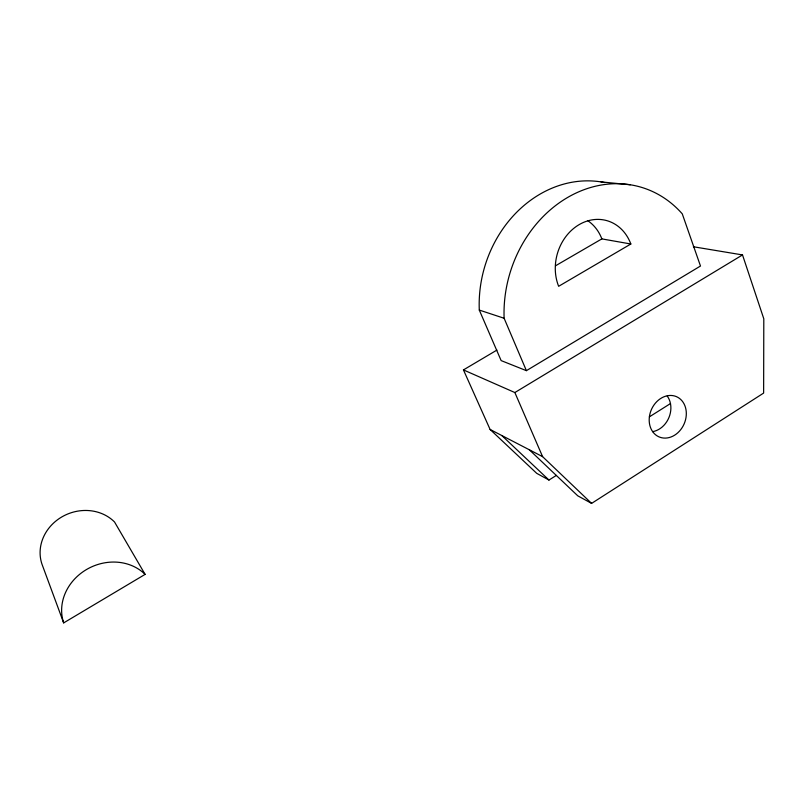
<?xml version="1.0" encoding="UTF-8"?>
<svg xmlns="http://www.w3.org/2000/svg" width="804" height="804" viewBox="0 0 804 804"><rect width="100%" height="100%" fill="white"/><g stroke="black" fill="none" stroke-linecap="round" stroke-linejoin="round"><path stroke-width="1.21" d="M529.333 449.788L577.754 495.817L591.593 503.394L763.629 393.076L763.8 318.796L742.514 254.928L693.38 246.758M496.922 350.082L463.446 369.91L490.108 429.467L536.71 473.335L548.971 480.048L556.368 475.395M649.381 416.854A21.929 17.869 -66.5 0 1 679.279 398.261A21.929 17.869 -66.5 0 1 674.596 435.215A21.929 17.869 -66.5 0 1 649.381 416.854L670.506 403.538M463.446 369.91L514.861 392.543L742.514 254.928M526.399 370.664L700.485 266.023L682.274 213.864A119.434 100.711 -72.4 0 0 567.373 197.613A119.434 100.711 -72.4 0 0 504.118 318.263L526.399 370.664L501.143 360.594L479.295 310.073A114.861 97.998 -72.9 0 1 604.578 182.548M63.667 622.889L145.102 574.378L114.53 521.977A42.984 38.813 -22.2 0 0 61.938 516.861A42.984 38.813 -22.2 0 0 41.959 564.127L63.667 622.889A48.481 42.974 -26.1 0 1 86.259 569.674A48.481 42.974 -26.1 0 1 145.102 574.378M630.849 244.004L558.649 286.304A45.657 38.743 -74.8 0 1 579.121 224.638A45.657 38.743 -74.8 0 1 630.849 244.004L601.854 238.888L555.634 265.732M600.94 181.895L630.266 184.769M479.295 310.073L504.118 318.263M490.108 429.467L542.599 456.652L591.593 503.394M501.817 435.527L548.971 480.048M514.861 392.543L542.599 456.652M587.835 220.738A43.888 37.667 -75.4 0 1 601.854 238.888M667.23 396.07A21.507 17.648 -66.7 0 1 668.968 417.477A21.507 17.648 -66.7 0 1 652.637 431.647"/></g></svg>
